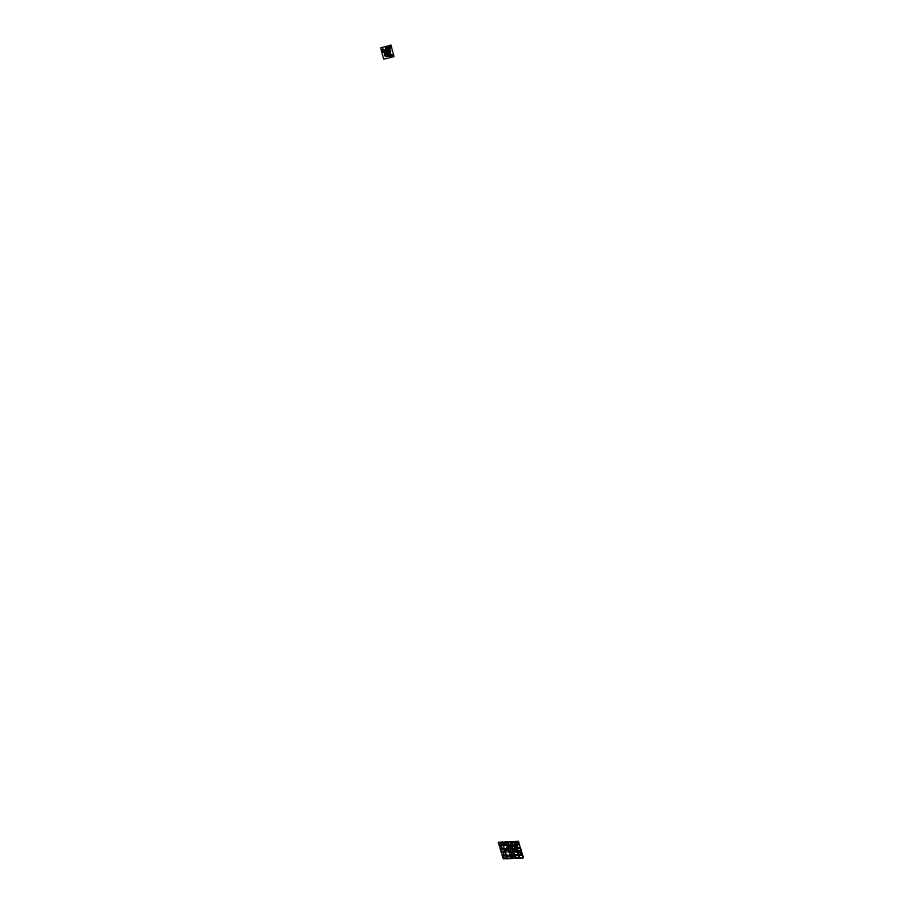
<?xml version="1.0" encoding="UTF-8"?>
<svg xmlns="http://www.w3.org/2000/svg" width="904" height="904" viewBox="0 0 904 904"><rect width="100%" height="100%" fill="white"/><g stroke="black" fill="none" stroke-linecap="round" stroke-linejoin="round"><path stroke-width="1.36" d="M385.805 47.81L387.307 47.347L387.251 48.002L385.918 48.036L386.257 46.714L387.285 47.268M389.793 46.748L390.72 46.454M382.053 50.025L383.782 49.494L383.748 50.161L382.245 50.364L382.561 48.771L383.759 49.404M387.793 48.816L390.245 48.194M383.917 50.884L384.855 50.647M385.296 50.635L387.748 50.014M382.663 52.025C385.601 53.483 380.765 50.647 383.884 51.652M388.189 51.042L389.127 50.805M384.223 52.613C388.822 55.686 380.753 50.161 385.748 52.229M389.421 51.268C392.46 52.827 387.5 50.002 390.664 50.952M387.025 53.133L388.743 52.692L388.709 53.347L387.228 53.551L387.624 51.957L388.743 52.692M389.341 52.522L390.076 52.296M388.98 54.285L390.494 53.833L390.426 54.477L389.149 54.579L389.5 53.178L390.494 53.833M384.765 55.415L387.206 54.805M387.613 54.794L388.336 54.534M390.731 54.737L391.455 54.522M388.72 55.709L389.658 55.472M387.635 56.195L388.55 55.912M389.884 56.41C393.037 57.766 387.94 55.121 391.116 56.037M391.5 56.104L393.24 55.573L393.206 56.24L391.692 56.444L392.02 54.85L393.217 55.483M499.347 845.635L519.427 844.72M500.341 848.935L520.41 848.042M501.347 852.235L521.382 851.353M502.341 855.523L522.354 854.664M502.353 842.132L507.313 858.63M506.364 841.952L511.302 858.461M510.376 841.76L515.303 858.291M514.41 841.579L519.314 858.122M515.235 850.98C519.054 851.884 511.268 848.562 515.235 850.98M517.472 854.675C519.71 857.241 518.975 852.438 517.472 854.675M516.478 848.472L517.642 848.766L516.478 848.438M518.986 851.613C520.873 854.167 520.986 849.59 518.998 851.568M513.721 855.082C515.167 857.15 511.528 856.122 513.472 855.421C516.218 857.534 515.63 853.071 513.721 855.082M500.127 844.121C502.048 846.607 501.799 842.166 500.127 844.076M520.489 854.02C522.207 856.483 522.58 852.291 520.568 853.805A1.379 1.028 19.6 0 0 518.885 852.291A1.379 1.028 19.6 0 0 518.274 853.975A1.379 1.028 19.6 0 0 520.534 853.839L520.512 853.93M505.133 849.421C507.076 851.93 506.669 847.398 505.133 849.421M390.98 45.2L380.674 47.822L383.703 59.189L393.997 56.602L390.98 45.2M518.444 841.387L498.341 842.325L503.325 858.8L523.326 857.952L518.444 841.387M505.155 844.234A1.842 1.379 20.1 0 0 508.206 844.246A1.842 1.379 20.1 0 0 506.183 842.076A1.842 1.379 20.1 0 0 505.155 844.234M501.81 847.828A3.198 2.384 20.2 0 0 507.099 847.828A3.198 2.384 20.2 0 0 503.573 844.087A3.198 2.384 20.2 0 0 501.81 847.828M511.11 857.026A1.22 0.904 19.9 0 0 513.133 857.003A1.22 0.904 19.9 0 0 511.754 855.591A1.22 0.904 19.9 0 0 511.11 857.026M504.534 855.229A4.249 3.164 20 0 0 511.54 855.116A4.249 3.164 20 0 0 506.748 850.201A4.249 3.164 20 0 0 504.534 855.229M515.416 850.212A1.198 0.893 19.7 0 0 517.37 850.11A1.198 0.893 19.7 0 0 515.958 848.766A1.198 0.893 19.7 0 0 515.416 850.212M510.907 852.043A2 1.492 19.9 0 0 514.184 851.896A2 1.492 19.9 0 0 511.845 849.636A2 1.492 19.9 0 0 510.907 852.043M515.856 857.15A1.74 1.299 19.7 0 0 518.738 857.094A1.74 1.299 19.7 0 0 516.76 855.082A1.74 1.299 19.7 0 0 515.856 857.15M507.404 849.749A2.136 1.593 20 0 0 510.929 849.703A2.136 1.593 20 0 0 508.534 847.217A2.136 1.593 20 0 0 507.404 849.749M508.647 846.912A1.209 0.904 20 0 0 510.636 846.878A1.209 0.904 20 0 0 509.28 845.489A1.209 0.904 20 0 0 508.647 846.912M511.155 848.833A2.554 1.91 19.9 0 0 515.37 848.811A2.554 1.91 19.9 0 0 512.557 845.839A2.554 1.91 19.9 0 0 511.155 848.833M517.924 850.461A1.808 1.356 19.6 0 0 520.896 850.336A1.808 1.356 19.6 0 0 518.783 848.291A1.808 1.356 19.6 0 0 517.924 850.461M516.918 851.997A1.209 0.904 19.7 0 0 518.919 851.975A1.209 0.904 19.7 0 0 517.563 850.574A1.209 0.904 19.7 0 0 516.918 851.997M514.286 854.099A2.124 1.582 19.7 0 0 517.8 854.088A2.124 1.582 19.7 0 0 515.449 851.613A2.124 1.582 19.7 0 0 514.286 854.099M519.371 857.32A2.124 1.582 19.5 0 0 522.828 857.105A2.124 1.582 19.5 0 0 520.297 854.743A2.124 1.582 19.5 0 0 519.371 857.32M508.907 844.969A2.045 1.537 20 0 0 512.24 844.777A2.045 1.537 20 0 0 509.822 842.471A2.045 1.537 20 0 0 508.907 844.969M501.37 850.845A1.842 1.379 20.2 0 0 504.409 850.766A1.842 1.379 20.2 0 0 502.296 848.641A1.842 1.379 20.2 0 0 501.37 850.845M512.963 845.455A2.396 1.797 19.8 0 0 516.873 845.24A2.396 1.797 19.8 0 0 514.048 842.551A2.396 1.797 19.8 0 0 512.963 845.455M515.517 847.681A1.266 0.949 19.7 0 0 517.608 847.613A1.266 0.949 19.7 0 0 516.15 846.167A1.266 0.949 19.7 0 0 515.517 847.681M503.63 857.568A1.582 1.175 20.1 0 0 506.24 857.557A1.582 1.175 20.1 0 0 504.466 855.715A1.582 1.175 20.1 0 0 503.63 857.568M511.992 854.111A1.13 0.847 19.8 0 0 513.867 854.065A1.13 0.847 19.8 0 0 512.579 852.766A1.13 0.847 19.8 0 0 511.992 854.111M516.466 843.545A1.22 0.915 19.7 0 0 518.467 843.466A1.22 0.915 19.7 0 0 517.065 842.076A1.22 0.915 19.7 0 0 516.466 843.545M384.742 54.703A1.401 1.266 71.8 0 0 386.347 56.455A1.401 1.266 71.8 0 0 386.867 54.172A1.401 1.266 71.8 0 0 384.742 54.703M385.273 49.912A1.401 1.266 72.3 0 0 386.878 51.675A1.401 1.266 72.3 0 0 387.398 49.381A1.401 1.266 72.3 0 0 385.273 49.912M387.782 48.093A1.401 1.266 72.6 0 0 389.375 49.856A1.401 1.266 72.6 0 0 389.906 47.55A1.401 1.266 72.6 0 0 387.782 48.093"/></g></svg>
